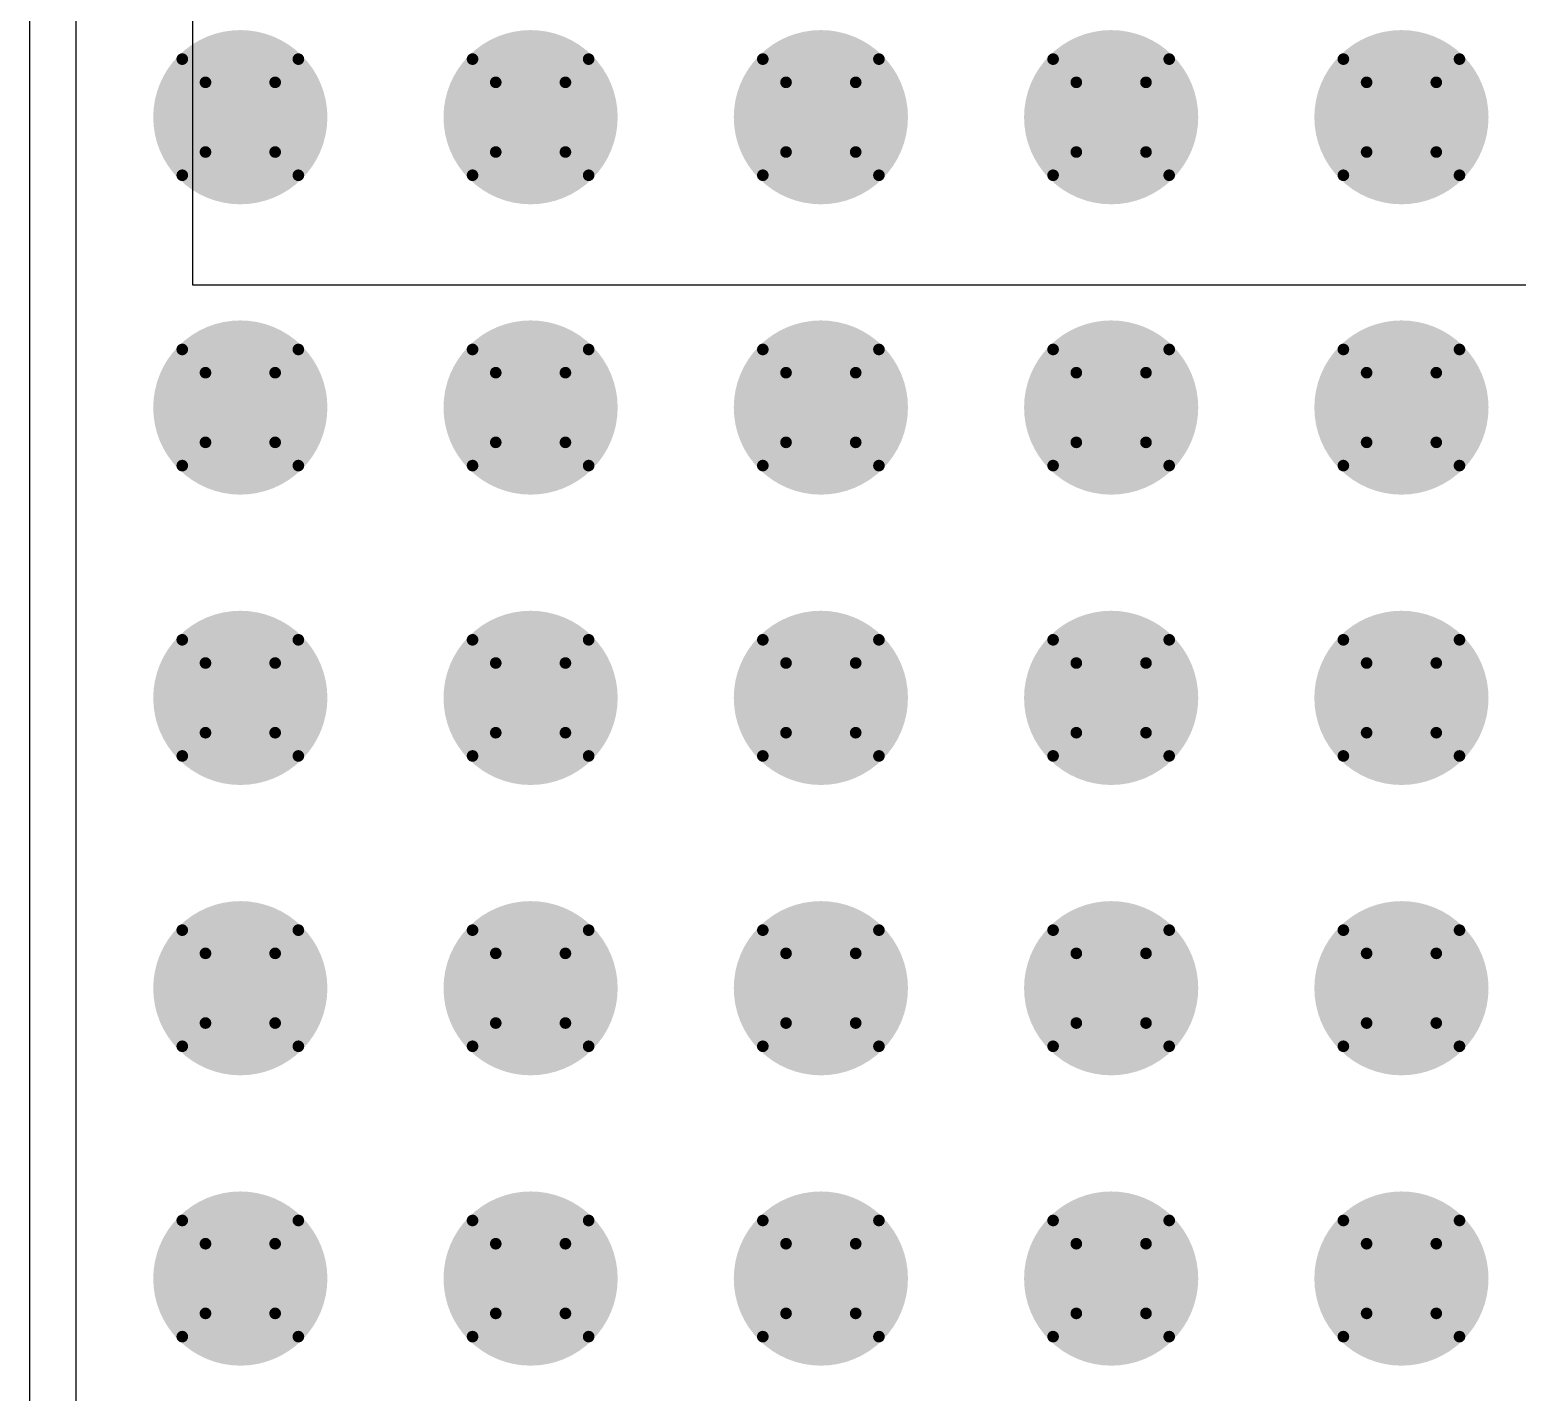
# Model space of a CAD drawing. Header units: millimetres. Extents: x -0.89 to 0.88, y -1.01 to 1.57.
# Drawn here: x -0.88 to -0.6238, y -0.7887 to -0.554 of the extents above; entities that cross this region are included whole.
import ezdxf

# ---------------------------------------------------------------- set-up
doc = ezdxf.new("R2010")
doc.units = ezdxf.units.MM
doc.header["$MEASUREMENT"] = 0
for name, color, linetype in [('BottomLayer', 5, 'Continuous'), ('DrillDrawing', 1, 'Continuous'), ('Mechanical2', 216, 'Continuous'), ('MultiLayer', 9, 'Continuous'), ('TopLayer', 1, 'Continuous'), ('TopSolder', 216, 'Continuous'), ('ViaHoleLayer', 16, 'Continuous')]:
    doc.layers.add(name, color=color, linetype=linetype)

msp = doc.modelspace()

# ---------------------------------------------------------------- linework, layer by layer
at = {"layer": 'BottomLayer'}
msp.add_line((-0.872, -0.997), (-0.872, 0.997), dxfattribs=at)
at = {"layer": 'BottomLayer', "const_width": 0.015}
for points in [[(-0.85123, -0.56909, 1), (-0.83623, -0.56909, 1)], [(-0.80123, -0.56909, 1), (-0.78623, -0.56909, 1)], [(-0.75123, -0.56909, 1), (-0.73623, -0.56909, 1)], [(-0.70123, -0.56909, 1), (-0.68623, -0.56909, 1)], [(-0.65123, -0.56909, 1), (-0.63623, -0.56909, 1)], [(-0.85123, -0.61909, 1), (-0.83623, -0.61909, 1)], [(-0.80123, -0.61909, 1), (-0.78623, -0.61909, 1)], [(-0.75123, -0.61909, 1), (-0.73623, -0.61909, 1)], [(-0.70123, -0.61909, 1), (-0.68623, -0.61909, 1)], [(-0.65123, -0.61909, 1), (-0.63623, -0.61909, 1)], [(-0.85123, -0.66909, 1), (-0.83623, -0.66909, 1)], [(-0.80123, -0.66909, 1), (-0.78623, -0.66909, 1)], [(-0.75123, -0.66909, 1), (-0.73623, -0.66909, 1)], [(-0.70123, -0.66909, 1), (-0.68623, -0.66909, 1)], [(-0.65123, -0.66909, 1), (-0.63623, -0.66909, 1)], [(-0.85123, -0.71909, 1), (-0.83623, -0.71909, 1)], [(-0.80123, -0.71909, 1), (-0.78623, -0.71909, 1)], [(-0.75123, -0.71909, 1), (-0.73623, -0.71909, 1)], [(-0.70123, -0.71909, 1), (-0.68623, -0.71909, 1)], [(-0.65123, -0.71909, 1), (-0.63623, -0.71909, 1)], [(-0.85123, -0.76909, 1), (-0.83623, -0.76909, 1)], [(-0.80123, -0.76909, 1), (-0.78623, -0.76909, 1)], [(-0.75123, -0.76909, 1), (-0.73623, -0.76909, 1)], [(-0.70123, -0.76909, 1), (-0.68623, -0.76909, 1)], [(-0.65123, -0.76909, 1), (-0.63623, -0.76909, 1)]]:
    msp.add_lwpolyline(points, format="xyb", close=True, dxfattribs=at)
at = {"layer": 'DrillDrawing', "const_width": 0.002}
for points in [[(-0.85373, -0.55909), (-0.83373, -0.55909)], [(-0.85373, -0.57909), (-0.85373, -0.55909)], [(-0.83373, -0.57909), (-0.83373, -0.55909)], [(-0.80373, -0.55909), (-0.78373, -0.55909)], [(-0.80373, -0.57909), (-0.80373, -0.55909)], [(-0.78373, -0.57909), (-0.78373, -0.55909)], [(-0.75373, -0.55909), (-0.73373, -0.55909)], [(-0.75373, -0.57909), (-0.75373, -0.55909)], [(-0.73373, -0.57909), (-0.73373, -0.55909)], [(-0.70373, -0.55909), (-0.68373, -0.55909)], [(-0.70373, -0.57909), (-0.70373, -0.55909)], [(-0.68373, -0.57909), (-0.68373, -0.55909)], [(-0.65373, -0.55909), (-0.63373, -0.55909)], [(-0.65373, -0.57909), (-0.65373, -0.55909)], [(-0.63373, -0.57909), (-0.63373, -0.55909)], [(-0.84973, -0.56309), (-0.83773, -0.56309)], [(-0.84973, -0.57509), (-0.84973, -0.56309)], [(-0.83773, -0.57509), (-0.83773, -0.56309)], [(-0.79973, -0.56309), (-0.78773, -0.56309)], [(-0.79973, -0.57509), (-0.79973, -0.56309)], [(-0.78773, -0.57509), (-0.78773, -0.56309)], [(-0.74973, -0.56309), (-0.73773, -0.56309)], [(-0.74973, -0.57509), (-0.74973, -0.56309)], [(-0.73773, -0.57509), (-0.73773, -0.56309)], [(-0.69973, -0.56309), (-0.68773, -0.56309)], [(-0.69973, -0.57509), (-0.69973, -0.56309)], [(-0.68773, -0.57509), (-0.68773, -0.56309)], [(-0.64973, -0.56309), (-0.63773, -0.56309)], [(-0.64973, -0.57509), (-0.64973, -0.56309)], [(-0.63773, -0.57509), (-0.63773, -0.56309)], [(-0.84973, -0.57509), (-0.83773, -0.57509)], [(-0.79973, -0.57509), (-0.78773, -0.57509)], [(-0.74973, -0.57509), (-0.73773, -0.57509)], [(-0.69973, -0.57509), (-0.68773, -0.57509)], [(-0.64973, -0.57509), (-0.63773, -0.57509)], [(-0.85373, -0.57909), (-0.83373, -0.57909)], [(-0.80373, -0.57909), (-0.78373, -0.57909)], [(-0.75373, -0.57909), (-0.73373, -0.57909)], [(-0.70373, -0.57909), (-0.68373, -0.57909)], [(-0.65373, -0.57909), (-0.63373, -0.57909)], [(-0.85373, -0.60909), (-0.83373, -0.60909)], [(-0.85373, -0.62909), (-0.85373, -0.60909)], [(-0.83373, -0.62909), (-0.83373, -0.60909)], [(-0.80373, -0.60909), (-0.78373, -0.60909)], [(-0.80373, -0.62909), (-0.80373, -0.60909)], [(-0.78373, -0.62909), (-0.78373, -0.60909)], [(-0.75373, -0.60909), (-0.73373, -0.60909)], [(-0.75373, -0.62909), (-0.75373, -0.60909)], [(-0.73373, -0.62909), (-0.73373, -0.60909)], [(-0.70373, -0.60909), (-0.68373, -0.60909)], [(-0.70373, -0.62909), (-0.70373, -0.60909)], [(-0.68373, -0.62909), (-0.68373, -0.60909)], [(-0.65373, -0.60909), (-0.63373, -0.60909)], [(-0.65373, -0.62909), (-0.65373, -0.60909)], [(-0.63373, -0.62909), (-0.63373, -0.60909)], [(-0.84973, -0.61309), (-0.83773, -0.61309)], [(-0.84973, -0.62509), (-0.84973, -0.61309)], [(-0.83773, -0.62509), (-0.83773, -0.61309)], [(-0.79973, -0.61309), (-0.78773, -0.61309)], [(-0.79973, -0.62509), (-0.79973, -0.61309)], [(-0.78773, -0.62509), (-0.78773, -0.61309)], [(-0.74973, -0.61309), (-0.73773, -0.61309)], [(-0.74973, -0.62509), (-0.74973, -0.61309)], [(-0.73773, -0.62509), (-0.73773, -0.61309)], [(-0.69973, -0.61309), (-0.68773, -0.61309)], [(-0.69973, -0.62509), (-0.69973, -0.61309)], [(-0.68773, -0.62509), (-0.68773, -0.61309)], [(-0.64973, -0.61309), (-0.63773, -0.61309)], [(-0.64973, -0.62509), (-0.64973, -0.61309)], [(-0.63773, -0.62509), (-0.63773, -0.61309)], [(-0.84973, -0.62509), (-0.83773, -0.62509)], [(-0.79973, -0.62509), (-0.78773, -0.62509)], [(-0.74973, -0.62509), (-0.73773, -0.62509)], [(-0.69973, -0.62509), (-0.68773, -0.62509)], [(-0.64973, -0.62509), (-0.63773, -0.62509)], [(-0.85373, -0.62909), (-0.83373, -0.62909)], [(-0.80373, -0.62909), (-0.78373, -0.62909)], [(-0.75373, -0.62909), (-0.73373, -0.62909)], [(-0.70373, -0.62909), (-0.68373, -0.62909)], [(-0.65373, -0.62909), (-0.63373, -0.62909)], [(-0.85373, -0.65909), (-0.83373, -0.65909)], [(-0.85373, -0.67909), (-0.85373, -0.65909)], [(-0.83373, -0.67909), (-0.83373, -0.65909)], [(-0.80373, -0.65909), (-0.78373, -0.65909)], [(-0.80373, -0.67909), (-0.80373, -0.65909)], [(-0.78373, -0.67909), (-0.78373, -0.65909)], [(-0.75373, -0.65909), (-0.73373, -0.65909)], [(-0.75373, -0.67909), (-0.75373, -0.65909)], [(-0.73373, -0.67909), (-0.73373, -0.65909)], [(-0.70373, -0.65909), (-0.68373, -0.65909)], [(-0.70373, -0.67909), (-0.70373, -0.65909)], [(-0.68373, -0.67909), (-0.68373, -0.65909)], [(-0.65373, -0.65909), (-0.63373, -0.65909)], [(-0.65373, -0.67909), (-0.65373, -0.65909)], [(-0.63373, -0.67909), (-0.63373, -0.65909)], [(-0.84973, -0.66309), (-0.83773, -0.66309)], [(-0.84973, -0.67509), (-0.84973, -0.66309)], [(-0.83773, -0.67509), (-0.83773, -0.66309)], [(-0.79973, -0.66309), (-0.78773, -0.66309)], [(-0.79973, -0.67509), (-0.79973, -0.66309)], [(-0.78773, -0.67509), (-0.78773, -0.66309)], [(-0.74973, -0.66309), (-0.73773, -0.66309)], [(-0.74973, -0.67509), (-0.74973, -0.66309)], [(-0.73773, -0.67509), (-0.73773, -0.66309)], [(-0.69973, -0.66309), (-0.68773, -0.66309)], [(-0.69973, -0.67509), (-0.69973, -0.66309)], [(-0.68773, -0.67509), (-0.68773, -0.66309)], [(-0.64973, -0.66309), (-0.63773, -0.66309)], [(-0.64973, -0.67509), (-0.64973, -0.66309)], [(-0.63773, -0.67509), (-0.63773, -0.66309)], [(-0.84973, -0.67509), (-0.83773, -0.67509)], [(-0.79973, -0.67509), (-0.78773, -0.67509)], [(-0.74973, -0.67509), (-0.73773, -0.67509)], [(-0.69973, -0.67509), (-0.68773, -0.67509)], [(-0.64973, -0.67509), (-0.63773, -0.67509)], [(-0.85373, -0.67909), (-0.83373, -0.67909)], [(-0.80373, -0.67909), (-0.78373, -0.67909)], [(-0.75373, -0.67909), (-0.73373, -0.67909)], [(-0.70373, -0.67909), (-0.68373, -0.67909)], [(-0.65373, -0.67909), (-0.63373, -0.67909)], [(-0.85373, -0.70909), (-0.83373, -0.70909)], [(-0.85373, -0.72909), (-0.85373, -0.70909)], [(-0.83373, -0.72909), (-0.83373, -0.70909)], [(-0.80373, -0.70909), (-0.78373, -0.70909)], [(-0.80373, -0.72909), (-0.80373, -0.70909)], [(-0.78373, -0.72909), (-0.78373, -0.70909)], [(-0.75373, -0.70909), (-0.73373, -0.70909)], [(-0.75373, -0.72909), (-0.75373, -0.70909)], [(-0.73373, -0.72909), (-0.73373, -0.70909)], [(-0.70373, -0.70909), (-0.68373, -0.70909)], [(-0.70373, -0.72909), (-0.70373, -0.70909)], [(-0.68373, -0.72909), (-0.68373, -0.70909)], [(-0.65373, -0.70909), (-0.63373, -0.70909)], [(-0.65373, -0.72909), (-0.65373, -0.70909)], [(-0.63373, -0.72909), (-0.63373, -0.70909)], [(-0.84973, -0.71309), (-0.83773, -0.71309)], [(-0.84973, -0.72509), (-0.84973, -0.71309)], [(-0.83773, -0.72509), (-0.83773, -0.71309)], [(-0.79973, -0.71309), (-0.78773, -0.71309)], [(-0.79973, -0.72509), (-0.79973, -0.71309)], [(-0.78773, -0.72509), (-0.78773, -0.71309)], [(-0.74973, -0.71309), (-0.73773, -0.71309)], [(-0.74973, -0.72509), (-0.74973, -0.71309)], [(-0.73773, -0.72509), (-0.73773, -0.71309)], [(-0.69973, -0.71309), (-0.68773, -0.71309)], [(-0.69973, -0.72509), (-0.69973, -0.71309)], [(-0.68773, -0.72509), (-0.68773, -0.71309)], [(-0.64973, -0.71309), (-0.63773, -0.71309)], [(-0.64973, -0.72509), (-0.64973, -0.71309)], [(-0.63773, -0.72509), (-0.63773, -0.71309)], [(-0.84973, -0.72509), (-0.83773, -0.72509)], [(-0.79973, -0.72509), (-0.78773, -0.72509)], [(-0.74973, -0.72509), (-0.73773, -0.72509)], [(-0.69973, -0.72509), (-0.68773, -0.72509)], [(-0.64973, -0.72509), (-0.63773, -0.72509)], [(-0.85373, -0.72909), (-0.83373, -0.72909)], [(-0.80373, -0.72909), (-0.78373, -0.72909)], [(-0.75373, -0.72909), (-0.73373, -0.72909)], [(-0.70373, -0.72909), (-0.68373, -0.72909)], [(-0.65373, -0.72909), (-0.63373, -0.72909)], [(-0.85373, -0.75909), (-0.83373, -0.75909)], [(-0.85373, -0.77909), (-0.85373, -0.75909)], [(-0.83373, -0.77909), (-0.83373, -0.75909)], [(-0.80373, -0.75909), (-0.78373, -0.75909)], [(-0.80373, -0.77909), (-0.80373, -0.75909)], [(-0.78373, -0.77909), (-0.78373, -0.75909)], [(-0.75373, -0.75909), (-0.73373, -0.75909)], [(-0.75373, -0.77909), (-0.75373, -0.75909)], [(-0.73373, -0.77909), (-0.73373, -0.75909)], [(-0.70373, -0.75909), (-0.68373, -0.75909)], [(-0.70373, -0.77909), (-0.70373, -0.75909)], [(-0.68373, -0.77909), (-0.68373, -0.75909)], [(-0.65373, -0.75909), (-0.63373, -0.75909)], [(-0.65373, -0.77909), (-0.65373, -0.75909)], [(-0.63373, -0.77909), (-0.63373, -0.75909)], [(-0.84973, -0.76309), (-0.83773, -0.76309)], [(-0.84973, -0.77509), (-0.84973, -0.76309)], [(-0.83773, -0.77509), (-0.83773, -0.76309)], [(-0.79973, -0.76309), (-0.78773, -0.76309)], [(-0.79973, -0.77509), (-0.79973, -0.76309)], [(-0.78773, -0.77509), (-0.78773, -0.76309)], [(-0.74973, -0.76309), (-0.73773, -0.76309)], [(-0.74973, -0.77509), (-0.74973, -0.76309)], [(-0.73773, -0.77509), (-0.73773, -0.76309)], [(-0.69973, -0.76309), (-0.68773, -0.76309)], [(-0.69973, -0.77509), (-0.69973, -0.76309)], [(-0.68773, -0.77509), (-0.68773, -0.76309)], [(-0.64973, -0.76309), (-0.63773, -0.76309)], [(-0.64973, -0.77509), (-0.64973, -0.76309)], [(-0.63773, -0.77509), (-0.63773, -0.76309)], [(-0.84973, -0.77509), (-0.83773, -0.77509)], [(-0.79973, -0.77509), (-0.78773, -0.77509)], [(-0.74973, -0.77509), (-0.73773, -0.77509)], [(-0.69973, -0.77509), (-0.68773, -0.77509)], [(-0.64973, -0.77509), (-0.63773, -0.77509)], [(-0.85373, -0.77909), (-0.83373, -0.77909)], [(-0.80373, -0.77909), (-0.78373, -0.77909)], [(-0.75373, -0.77909), (-0.73373, -0.77909)], [(-0.70373, -0.77909), (-0.68373, -0.77909)], [(-0.65373, -0.77909), (-0.63373, -0.77909)]]:
    msp.add_lwpolyline(points, dxfattribs=at)
at = {"layer": 'DrillDrawing', "const_width": 0.001}
for points in [[(-0.85423, -0.55909, 1), (-0.85323, -0.55909, 1)], [(-0.85423, -0.55909, 1), (-0.85323, -0.55909, 1)], [(-0.83423, -0.55909, 1), (-0.83323, -0.55909, 1)], [(-0.83423, -0.55909, 1), (-0.83323, -0.55909, 1)], [(-0.80423, -0.55909, 1), (-0.80323, -0.55909, 1)], [(-0.80423, -0.55909, 1), (-0.80323, -0.55909, 1)], [(-0.78423, -0.55909, 1), (-0.78323, -0.55909, 1)], [(-0.78423, -0.55909, 1), (-0.78323, -0.55909, 1)], [(-0.75423, -0.55909, 1), (-0.75323, -0.55909, 1)], [(-0.75423, -0.55909, 1), (-0.75323, -0.55909, 1)], [(-0.73423, -0.55909, 1), (-0.73323, -0.55909, 1)], [(-0.73423, -0.55909, 1), (-0.73323, -0.55909, 1)], [(-0.70423, -0.55909, 1), (-0.70323, -0.55909, 1)], [(-0.70423, -0.55909, 1), (-0.70323, -0.55909, 1)], [(-0.68423, -0.55909, 1), (-0.68323, -0.55909, 1)], [(-0.68423, -0.55909, 1), (-0.68323, -0.55909, 1)], [(-0.65423, -0.55909, 1), (-0.65323, -0.55909, 1)], [(-0.65423, -0.55909, 1), (-0.65323, -0.55909, 1)], [(-0.63423, -0.55909, 1), (-0.63323, -0.55909, 1)], [(-0.63423, -0.55909, 1), (-0.63323, -0.55909, 1)], [(-0.85023, -0.56309, 1), (-0.84923, -0.56309, 1)], [(-0.85023, -0.56309, 1), (-0.84923, -0.56309, 1)], [(-0.83823, -0.56309, 1), (-0.83723, -0.56309, 1)], [(-0.83823, -0.56309, 1), (-0.83723, -0.56309, 1)], [(-0.80023, -0.56309, 1), (-0.79923, -0.56309, 1)], [(-0.80023, -0.56309, 1), (-0.79923, -0.56309, 1)], [(-0.78823, -0.56309, 1), (-0.78723, -0.56309, 1)], [(-0.78823, -0.56309, 1), (-0.78723, -0.56309, 1)], [(-0.75023, -0.56309, 1), (-0.74923, -0.56309, 1)], [(-0.75023, -0.56309, 1), (-0.74923, -0.56309, 1)], [(-0.73823, -0.56309, 1), (-0.73723, -0.56309, 1)], [(-0.73823, -0.56309, 1), (-0.73723, -0.56309, 1)], [(-0.70023, -0.56309, 1), (-0.69923, -0.56309, 1)], [(-0.70023, -0.56309, 1), (-0.69923, -0.56309, 1)], [(-0.68823, -0.56309, 1), (-0.68723, -0.56309, 1)], [(-0.68823, -0.56309, 1), (-0.68723, -0.56309, 1)], [(-0.65023, -0.56309, 1), (-0.64923, -0.56309, 1)], [(-0.65023, -0.56309, 1), (-0.64923, -0.56309, 1)], [(-0.63823, -0.56309, 1), (-0.63723, -0.56309, 1)], [(-0.63823, -0.56309, 1), (-0.63723, -0.56309, 1)], [(-0.85023, -0.57509, 1), (-0.84923, -0.57509, 1)], [(-0.85023, -0.57509, 1), (-0.84923, -0.57509, 1)], [(-0.83823, -0.57509, 1), (-0.83723, -0.57509, 1)], [(-0.83823, -0.57509, 1), (-0.83723, -0.57509, 1)], [(-0.80023, -0.57509, 1), (-0.79923, -0.57509, 1)], [(-0.80023, -0.57509, 1), (-0.79923, -0.57509, 1)], [(-0.78823, -0.57509, 1), (-0.78723, -0.57509, 1)], [(-0.78823, -0.57509, 1), (-0.78723, -0.57509, 1)], [(-0.75023, -0.57509, 1), (-0.74923, -0.57509, 1)], [(-0.75023, -0.57509, 1), (-0.74923, -0.57509, 1)], [(-0.73823, -0.57509, 1), (-0.73723, -0.57509, 1)], [(-0.73823, -0.57509, 1), (-0.73723, -0.57509, 1)], [(-0.70023, -0.57509, 1), (-0.69923, -0.57509, 1)], [(-0.70023, -0.57509, 1), (-0.69923, -0.57509, 1)], [(-0.68823, -0.57509, 1), (-0.68723, -0.57509, 1)], [(-0.68823, -0.57509, 1), (-0.68723, -0.57509, 1)], [(-0.65023, -0.57509, 1), (-0.64923, -0.57509, 1)], [(-0.65023, -0.57509, 1), (-0.64923, -0.57509, 1)], [(-0.63823, -0.57509, 1), (-0.63723, -0.57509, 1)], [(-0.63823, -0.57509, 1), (-0.63723, -0.57509, 1)], [(-0.85423, -0.57909, 1), (-0.85323, -0.57909, 1)], [(-0.85423, -0.57909, 1), (-0.85323, -0.57909, 1)], [(-0.83423, -0.57909, 1), (-0.83323, -0.57909, 1)], [(-0.83423, -0.57909, 1), (-0.83323, -0.57909, 1)], [(-0.80423, -0.57909, 1), (-0.80323, -0.57909, 1)], [(-0.80423, -0.57909, 1), (-0.80323, -0.57909, 1)], [(-0.78423, -0.57909, 1), (-0.78323, -0.57909, 1)], [(-0.78423, -0.57909, 1), (-0.78323, -0.57909, 1)], [(-0.75423, -0.57909, 1), (-0.75323, -0.57909, 1)], [(-0.75423, -0.57909, 1), (-0.75323, -0.57909, 1)], [(-0.73423, -0.57909, 1), (-0.73323, -0.57909, 1)], [(-0.73423, -0.57909, 1), (-0.73323, -0.57909, 1)], [(-0.70423, -0.57909, 1), (-0.70323, -0.57909, 1)], [(-0.70423, -0.57909, 1), (-0.70323, -0.57909, 1)], [(-0.68423, -0.57909, 1), (-0.68323, -0.57909, 1)], [(-0.68423, -0.57909, 1), (-0.68323, -0.57909, 1)], [(-0.65423, -0.57909, 1), (-0.65323, -0.57909, 1)], [(-0.65423, -0.57909, 1), (-0.65323, -0.57909, 1)], [(-0.63423, -0.57909, 1), (-0.63323, -0.57909, 1)], [(-0.63423, -0.57909, 1), (-0.63323, -0.57909, 1)], [(-0.85423, -0.60909, 1), (-0.85323, -0.60909, 1)], [(-0.85423, -0.60909, 1), (-0.85323, -0.60909, 1)], [(-0.83423, -0.60909, 1), (-0.83323, -0.60909, 1)], [(-0.83423, -0.60909, 1), (-0.83323, -0.60909, 1)], [(-0.80423, -0.60909, 1), (-0.80323, -0.60909, 1)], [(-0.80423, -0.60909, 1), (-0.80323, -0.60909, 1)], [(-0.78423, -0.60909, 1), (-0.78323, -0.60909, 1)], [(-0.78423, -0.60909, 1), (-0.78323, -0.60909, 1)], [(-0.75423, -0.60909, 1), (-0.75323, -0.60909, 1)], [(-0.75423, -0.60909, 1), (-0.75323, -0.60909, 1)], [(-0.73423, -0.60909, 1), (-0.73323, -0.60909, 1)], [(-0.73423, -0.60909, 1), (-0.73323, -0.60909, 1)], [(-0.70423, -0.60909, 1), (-0.70323, -0.60909, 1)], [(-0.70423, -0.60909, 1), (-0.70323, -0.60909, 1)], [(-0.68423, -0.60909, 1), (-0.68323, -0.60909, 1)], [(-0.68423, -0.60909, 1), (-0.68323, -0.60909, 1)], [(-0.65423, -0.60909, 1), (-0.65323, -0.60909, 1)], [(-0.65423, -0.60909, 1), (-0.65323, -0.60909, 1)], [(-0.63423, -0.60909, 1), (-0.63323, -0.60909, 1)], [(-0.63423, -0.60909, 1), (-0.63323, -0.60909, 1)], [(-0.85023, -0.61309, 1), (-0.84923, -0.61309, 1)], [(-0.85023, -0.61309, 1), (-0.84923, -0.61309, 1)], [(-0.83823, -0.61309, 1), (-0.83723, -0.61309, 1)], [(-0.83823, -0.61309, 1), (-0.83723, -0.61309, 1)], [(-0.80023, -0.61309, 1), (-0.79923, -0.61309, 1)], [(-0.80023, -0.61309, 1), (-0.79923, -0.61309, 1)], [(-0.78823, -0.61309, 1), (-0.78723, -0.61309, 1)], [(-0.78823, -0.61309, 1), (-0.78723, -0.61309, 1)], [(-0.75023, -0.61309, 1), (-0.74923, -0.61309, 1)], [(-0.75023, -0.61309, 1), (-0.74923, -0.61309, 1)], [(-0.73823, -0.61309, 1), (-0.73723, -0.61309, 1)], [(-0.73823, -0.61309, 1), (-0.73723, -0.61309, 1)], [(-0.70023, -0.61309, 1), (-0.69923, -0.61309, 1)], [(-0.70023, -0.61309, 1), (-0.69923, -0.61309, 1)], [(-0.68823, -0.61309, 1), (-0.68723, -0.61309, 1)], [(-0.68823, -0.61309, 1), (-0.68723, -0.61309, 1)], [(-0.65023, -0.61309, 1), (-0.64923, -0.61309, 1)], [(-0.65023, -0.61309, 1), (-0.64923, -0.61309, 1)], [(-0.63823, -0.61309, 1), (-0.63723, -0.61309, 1)], [(-0.63823, -0.61309, 1), (-0.63723, -0.61309, 1)], [(-0.85023, -0.62509, 1), (-0.84923, -0.62509, 1)], [(-0.85023, -0.62509, 1), (-0.84923, -0.62509, 1)], [(-0.83823, -0.62509, 1), (-0.83723, -0.62509, 1)], [(-0.83823, -0.62509, 1), (-0.83723, -0.62509, 1)], [(-0.80023, -0.62509, 1), (-0.79923, -0.62509, 1)], [(-0.80023, -0.62509, 1), (-0.79923, -0.62509, 1)], [(-0.78823, -0.62509, 1), (-0.78723, -0.62509, 1)], [(-0.78823, -0.62509, 1), (-0.78723, -0.62509, 1)], [(-0.75023, -0.62509, 1), (-0.74923, -0.62509, 1)], [(-0.75023, -0.62509, 1), (-0.74923, -0.62509, 1)], [(-0.73823, -0.62509, 1), (-0.73723, -0.62509, 1)], [(-0.73823, -0.62509, 1), (-0.73723, -0.62509, 1)], [(-0.70023, -0.62509, 1), (-0.69923, -0.62509, 1)], [(-0.70023, -0.62509, 1), (-0.69923, -0.62509, 1)], [(-0.68823, -0.62509, 1), (-0.68723, -0.62509, 1)], [(-0.68823, -0.62509, 1), (-0.68723, -0.62509, 1)], [(-0.65023, -0.62509, 1), (-0.64923, -0.62509, 1)], [(-0.65023, -0.62509, 1), (-0.64923, -0.62509, 1)], [(-0.63823, -0.62509, 1), (-0.63723, -0.62509, 1)], [(-0.63823, -0.62509, 1), (-0.63723, -0.62509, 1)], [(-0.85423, -0.62909, 1), (-0.85323, -0.62909, 1)], [(-0.85423, -0.62909, 1), (-0.85323, -0.62909, 1)], [(-0.83423, -0.62909, 1), (-0.83323, -0.62909, 1)], [(-0.83423, -0.62909, 1), (-0.83323, -0.62909, 1)], [(-0.80423, -0.62909, 1), (-0.80323, -0.62909, 1)], [(-0.80423, -0.62909, 1), (-0.80323, -0.62909, 1)], [(-0.78423, -0.62909, 1), (-0.78323, -0.62909, 1)], [(-0.78423, -0.62909, 1), (-0.78323, -0.62909, 1)], [(-0.75423, -0.62909, 1), (-0.75323, -0.62909, 1)], [(-0.75423, -0.62909, 1), (-0.75323, -0.62909, 1)], [(-0.73423, -0.62909, 1), (-0.73323, -0.62909, 1)], [(-0.73423, -0.62909, 1), (-0.73323, -0.62909, 1)], [(-0.70423, -0.62909, 1), (-0.70323, -0.62909, 1)], [(-0.70423, -0.62909, 1), (-0.70323, -0.62909, 1)], [(-0.68423, -0.62909, 1), (-0.68323, -0.62909, 1)], [(-0.68423, -0.62909, 1), (-0.68323, -0.62909, 1)], [(-0.65423, -0.62909, 1), (-0.65323, -0.62909, 1)], [(-0.65423, -0.62909, 1), (-0.65323, -0.62909, 1)], [(-0.63423, -0.62909, 1), (-0.63323, -0.62909, 1)], [(-0.63423, -0.62909, 1), (-0.63323, -0.62909, 1)], [(-0.85423, -0.65909, 1), (-0.85323, -0.65909, 1)], [(-0.85423, -0.65909, 1), (-0.85323, -0.65909, 1)], [(-0.83423, -0.65909, 1), (-0.83323, -0.65909, 1)], [(-0.83423, -0.65909, 1), (-0.83323, -0.65909, 1)], [(-0.80423, -0.65909, 1), (-0.80323, -0.65909, 1)], [(-0.80423, -0.65909, 1), (-0.80323, -0.65909, 1)], [(-0.78423, -0.65909, 1), (-0.78323, -0.65909, 1)], [(-0.78423, -0.65909, 1), (-0.78323, -0.65909, 1)], [(-0.75423, -0.65909, 1), (-0.75323, -0.65909, 1)], [(-0.75423, -0.65909, 1), (-0.75323, -0.65909, 1)], [(-0.73423, -0.65909, 1), (-0.73323, -0.65909, 1)], [(-0.73423, -0.65909, 1), (-0.73323, -0.65909, 1)], [(-0.70423, -0.65909, 1), (-0.70323, -0.65909, 1)], [(-0.70423, -0.65909, 1), (-0.70323, -0.65909, 1)], [(-0.68423, -0.65909, 1), (-0.68323, -0.65909, 1)], [(-0.68423, -0.65909, 1), (-0.68323, -0.65909, 1)], [(-0.65423, -0.65909, 1), (-0.65323, -0.65909, 1)], [(-0.65423, -0.65909, 1), (-0.65323, -0.65909, 1)], [(-0.63423, -0.65909, 1), (-0.63323, -0.65909, 1)], [(-0.63423, -0.65909, 1), (-0.63323, -0.65909, 1)], [(-0.85023, -0.66309, 1), (-0.84923, -0.66309, 1)], [(-0.85023, -0.66309, 1), (-0.84923, -0.66309, 1)], [(-0.83823, -0.66309, 1), (-0.83723, -0.66309, 1)], [(-0.83823, -0.66309, 1), (-0.83723, -0.66309, 1)], [(-0.80023, -0.66309, 1), (-0.79923, -0.66309, 1)], [(-0.80023, -0.66309, 1), (-0.79923, -0.66309, 1)], [(-0.78823, -0.66309, 1), (-0.78723, -0.66309, 1)], [(-0.78823, -0.66309, 1), (-0.78723, -0.66309, 1)], [(-0.75023, -0.66309, 1), (-0.74923, -0.66309, 1)], [(-0.75023, -0.66309, 1), (-0.74923, -0.66309, 1)], [(-0.73823, -0.66309, 1), (-0.73723, -0.66309, 1)], [(-0.73823, -0.66309, 1), (-0.73723, -0.66309, 1)], [(-0.70023, -0.66309, 1), (-0.69923, -0.66309, 1)], [(-0.70023, -0.66309, 1), (-0.69923, -0.66309, 1)], [(-0.68823, -0.66309, 1), (-0.68723, -0.66309, 1)], [(-0.68823, -0.66309, 1), (-0.68723, -0.66309, 1)], [(-0.65023, -0.66309, 1), (-0.64923, -0.66309, 1)], [(-0.65023, -0.66309, 1), (-0.64923, -0.66309, 1)], [(-0.63823, -0.66309, 1), (-0.63723, -0.66309, 1)], [(-0.63823, -0.66309, 1), (-0.63723, -0.66309, 1)], [(-0.85023, -0.67509, 1), (-0.84923, -0.67509, 1)], [(-0.85023, -0.67509, 1), (-0.84923, -0.67509, 1)], [(-0.83823, -0.67509, 1), (-0.83723, -0.67509, 1)], [(-0.83823, -0.67509, 1), (-0.83723, -0.67509, 1)], [(-0.80023, -0.67509, 1), (-0.79923, -0.67509, 1)], [(-0.80023, -0.67509, 1), (-0.79923, -0.67509, 1)], [(-0.78823, -0.67509, 1), (-0.78723, -0.67509, 1)], [(-0.78823, -0.67509, 1), (-0.78723, -0.67509, 1)], [(-0.75023, -0.67509, 1), (-0.74923, -0.67509, 1)], [(-0.75023, -0.67509, 1), (-0.74923, -0.67509, 1)], [(-0.73823, -0.67509, 1), (-0.73723, -0.67509, 1)], [(-0.73823, -0.67509, 1), (-0.73723, -0.67509, 1)], [(-0.70023, -0.67509, 1), (-0.69923, -0.67509, 1)], [(-0.70023, -0.67509, 1), (-0.69923, -0.67509, 1)], [(-0.68823, -0.67509, 1), (-0.68723, -0.67509, 1)], [(-0.68823, -0.67509, 1), (-0.68723, -0.67509, 1)], [(-0.65023, -0.67509, 1), (-0.64923, -0.67509, 1)], [(-0.65023, -0.67509, 1), (-0.64923, -0.67509, 1)], [(-0.63823, -0.67509, 1), (-0.63723, -0.67509, 1)], [(-0.63823, -0.67509, 1), (-0.63723, -0.67509, 1)], [(-0.85423, -0.67909, 1), (-0.85323, -0.67909, 1)], [(-0.85423, -0.67909, 1), (-0.85323, -0.67909, 1)], [(-0.83423, -0.67909, 1), (-0.83323, -0.67909, 1)], [(-0.83423, -0.67909, 1), (-0.83323, -0.67909, 1)], [(-0.80423, -0.67909, 1), (-0.80323, -0.67909, 1)], [(-0.80423, -0.67909, 1), (-0.80323, -0.67909, 1)], [(-0.78423, -0.67909, 1), (-0.78323, -0.67909, 1)], [(-0.78423, -0.67909, 1), (-0.78323, -0.67909, 1)], [(-0.75423, -0.67909, 1), (-0.75323, -0.67909, 1)], [(-0.75423, -0.67909, 1), (-0.75323, -0.67909, 1)], [(-0.73423, -0.67909, 1), (-0.73323, -0.67909, 1)], [(-0.73423, -0.67909, 1), (-0.73323, -0.67909, 1)], [(-0.70423, -0.67909, 1), (-0.70323, -0.67909, 1)], [(-0.70423, -0.67909, 1), (-0.70323, -0.67909, 1)], [(-0.68423, -0.67909, 1), (-0.68323, -0.67909, 1)], [(-0.68423, -0.67909, 1), (-0.68323, -0.67909, 1)], [(-0.65423, -0.67909, 1), (-0.65323, -0.67909, 1)], [(-0.65423, -0.67909, 1), (-0.65323, -0.67909, 1)], [(-0.63423, -0.67909, 1), (-0.63323, -0.67909, 1)], [(-0.63423, -0.67909, 1), (-0.63323, -0.67909, 1)], [(-0.85423, -0.70909, 1), (-0.85323, -0.70909, 1)], [(-0.85423, -0.70909, 1), (-0.85323, -0.70909, 1)], [(-0.83423, -0.70909, 1), (-0.83323, -0.70909, 1)], [(-0.83423, -0.70909, 1), (-0.83323, -0.70909, 1)], [(-0.80423, -0.70909, 1), (-0.80323, -0.70909, 1)], [(-0.80423, -0.70909, 1), (-0.80323, -0.70909, 1)], [(-0.78423, -0.70909, 1), (-0.78323, -0.70909, 1)], [(-0.78423, -0.70909, 1), (-0.78323, -0.70909, 1)], [(-0.75423, -0.70909, 1), (-0.75323, -0.70909, 1)], [(-0.75423, -0.70909, 1), (-0.75323, -0.70909, 1)], [(-0.73423, -0.70909, 1), (-0.73323, -0.70909, 1)], [(-0.73423, -0.70909, 1), (-0.73323, -0.70909, 1)], [(-0.70423, -0.70909, 1), (-0.70323, -0.70909, 1)], [(-0.70423, -0.70909, 1), (-0.70323, -0.70909, 1)], [(-0.68423, -0.70909, 1), (-0.68323, -0.70909, 1)], [(-0.68423, -0.70909, 1), (-0.68323, -0.70909, 1)], [(-0.65423, -0.70909, 1), (-0.65323, -0.70909, 1)], [(-0.65423, -0.70909, 1), (-0.65323, -0.70909, 1)], [(-0.63423, -0.70909, 1), (-0.63323, -0.70909, 1)], [(-0.63423, -0.70909, 1), (-0.63323, -0.70909, 1)], [(-0.85023, -0.71309, 1), (-0.84923, -0.71309, 1)], [(-0.85023, -0.71309, 1), (-0.84923, -0.71309, 1)], [(-0.83823, -0.71309, 1), (-0.83723, -0.71309, 1)], [(-0.83823, -0.71309, 1), (-0.83723, -0.71309, 1)], [(-0.80023, -0.71309, 1), (-0.79923, -0.71309, 1)], [(-0.80023, -0.71309, 1), (-0.79923, -0.71309, 1)], [(-0.78823, -0.71309, 1), (-0.78723, -0.71309, 1)], [(-0.78823, -0.71309, 1), (-0.78723, -0.71309, 1)], [(-0.75023, -0.71309, 1), (-0.74923, -0.71309, 1)], [(-0.75023, -0.71309, 1), (-0.74923, -0.71309, 1)], [(-0.73823, -0.71309, 1), (-0.73723, -0.71309, 1)], [(-0.73823, -0.71309, 1), (-0.73723, -0.71309, 1)], [(-0.70023, -0.71309, 1), (-0.69923, -0.71309, 1)], [(-0.70023, -0.71309, 1), (-0.69923, -0.71309, 1)], [(-0.68823, -0.71309, 1), (-0.68723, -0.71309, 1)], [(-0.68823, -0.71309, 1), (-0.68723, -0.71309, 1)], [(-0.65023, -0.71309, 1), (-0.64923, -0.71309, 1)], [(-0.65023, -0.71309, 1), (-0.64923, -0.71309, 1)], [(-0.63823, -0.71309, 1), (-0.63723, -0.71309, 1)], [(-0.63823, -0.71309, 1), (-0.63723, -0.71309, 1)], [(-0.85023, -0.72509, 1), (-0.84923, -0.72509, 1)], [(-0.85023, -0.72509, 1), (-0.84923, -0.72509, 1)], [(-0.83823, -0.72509, 1), (-0.83723, -0.72509, 1)], [(-0.83823, -0.72509, 1), (-0.83723, -0.72509, 1)], [(-0.80023, -0.72509, 1), (-0.79923, -0.72509, 1)], [(-0.80023, -0.72509, 1), (-0.79923, -0.72509, 1)], [(-0.78823, -0.72509, 1), (-0.78723, -0.72509, 1)], [(-0.78823, -0.72509, 1), (-0.78723, -0.72509, 1)], [(-0.75023, -0.72509, 1), (-0.74923, -0.72509, 1)], [(-0.75023, -0.72509, 1), (-0.74923, -0.72509, 1)], [(-0.73823, -0.72509, 1), (-0.73723, -0.72509, 1)], [(-0.73823, -0.72509, 1), (-0.73723, -0.72509, 1)], [(-0.70023, -0.72509, 1), (-0.69923, -0.72509, 1)], [(-0.70023, -0.72509, 1), (-0.69923, -0.72509, 1)], [(-0.68823, -0.72509, 1), (-0.68723, -0.72509, 1)], [(-0.68823, -0.72509, 1), (-0.68723, -0.72509, 1)], [(-0.65023, -0.72509, 1), (-0.64923, -0.72509, 1)], [(-0.65023, -0.72509, 1), (-0.64923, -0.72509, 1)], [(-0.63823, -0.72509, 1), (-0.63723, -0.72509, 1)], [(-0.63823, -0.72509, 1), (-0.63723, -0.72509, 1)], [(-0.85423, -0.72909, 1), (-0.85323, -0.72909, 1)], [(-0.85423, -0.72909, 1), (-0.85323, -0.72909, 1)], [(-0.83423, -0.72909, 1), (-0.83323, -0.72909, 1)], [(-0.83423, -0.72909, 1), (-0.83323, -0.72909, 1)], [(-0.80423, -0.72909, 1), (-0.80323, -0.72909, 1)], [(-0.80423, -0.72909, 1), (-0.80323, -0.72909, 1)], [(-0.78423, -0.72909, 1), (-0.78323, -0.72909, 1)], [(-0.78423, -0.72909, 1), (-0.78323, -0.72909, 1)], [(-0.75423, -0.72909, 1), (-0.75323, -0.72909, 1)], [(-0.75423, -0.72909, 1), (-0.75323, -0.72909, 1)], [(-0.73423, -0.72909, 1), (-0.73323, -0.72909, 1)], [(-0.73423, -0.72909, 1), (-0.73323, -0.72909, 1)], [(-0.70423, -0.72909, 1), (-0.70323, -0.72909, 1)], [(-0.70423, -0.72909, 1), (-0.70323, -0.72909, 1)], [(-0.68423, -0.72909, 1), (-0.68323, -0.72909, 1)], [(-0.68423, -0.72909, 1), (-0.68323, -0.72909, 1)], [(-0.65423, -0.72909, 1), (-0.65323, -0.72909, 1)], [(-0.65423, -0.72909, 1), (-0.65323, -0.72909, 1)], [(-0.63423, -0.72909, 1), (-0.63323, -0.72909, 1)], [(-0.63423, -0.72909, 1), (-0.63323, -0.72909, 1)], [(-0.85423, -0.75909, 1), (-0.85323, -0.75909, 1)], [(-0.85423, -0.75909, 1), (-0.85323, -0.75909, 1)], [(-0.83423, -0.75909, 1), (-0.83323, -0.75909, 1)], [(-0.83423, -0.75909, 1), (-0.83323, -0.75909, 1)], [(-0.80423, -0.75909, 1), (-0.80323, -0.75909, 1)], [(-0.80423, -0.75909, 1), (-0.80323, -0.75909, 1)], [(-0.78423, -0.75909, 1), (-0.78323, -0.75909, 1)], [(-0.78423, -0.75909, 1), (-0.78323, -0.75909, 1)], [(-0.75423, -0.75909, 1), (-0.75323, -0.75909, 1)], [(-0.75423, -0.75909, 1), (-0.75323, -0.75909, 1)], [(-0.73423, -0.75909, 1), (-0.73323, -0.75909, 1)], [(-0.73423, -0.75909, 1), (-0.73323, -0.75909, 1)], [(-0.70423, -0.75909, 1), (-0.70323, -0.75909, 1)], [(-0.70423, -0.75909, 1), (-0.70323, -0.75909, 1)], [(-0.68423, -0.75909, 1), (-0.68323, -0.75909, 1)], [(-0.68423, -0.75909, 1), (-0.68323, -0.75909, 1)], [(-0.65423, -0.75909, 1), (-0.65323, -0.75909, 1)], [(-0.65423, -0.75909, 1), (-0.65323, -0.75909, 1)], [(-0.63423, -0.75909, 1), (-0.63323, -0.75909, 1)], [(-0.63423, -0.75909, 1), (-0.63323, -0.75909, 1)], [(-0.85023, -0.76309, 1), (-0.84923, -0.76309, 1)], [(-0.85023, -0.76309, 1), (-0.84923, -0.76309, 1)], [(-0.83823, -0.76309, 1), (-0.83723, -0.76309, 1)], [(-0.83823, -0.76309, 1), (-0.83723, -0.76309, 1)], [(-0.80023, -0.76309, 1), (-0.79923, -0.76309, 1)], [(-0.80023, -0.76309, 1), (-0.79923, -0.76309, 1)], [(-0.78823, -0.76309, 1), (-0.78723, -0.76309, 1)], [(-0.78823, -0.76309, 1), (-0.78723, -0.76309, 1)], [(-0.75023, -0.76309, 1), (-0.74923, -0.76309, 1)], [(-0.75023, -0.76309, 1), (-0.74923, -0.76309, 1)], [(-0.73823, -0.76309, 1), (-0.73723, -0.76309, 1)], [(-0.73823, -0.76309, 1), (-0.73723, -0.76309, 1)], [(-0.70023, -0.76309, 1), (-0.69923, -0.76309, 1)], [(-0.70023, -0.76309, 1), (-0.69923, -0.76309, 1)], [(-0.68823, -0.76309, 1), (-0.68723, -0.76309, 1)], [(-0.68823, -0.76309, 1), (-0.68723, -0.76309, 1)], [(-0.65023, -0.76309, 1), (-0.64923, -0.76309, 1)], [(-0.65023, -0.76309, 1), (-0.64923, -0.76309, 1)], [(-0.63823, -0.76309, 1), (-0.63723, -0.76309, 1)], [(-0.63823, -0.76309, 1), (-0.63723, -0.76309, 1)], [(-0.85023, -0.77509, 1), (-0.84923, -0.77509, 1)], [(-0.85023, -0.77509, 1), (-0.84923, -0.77509, 1)], [(-0.83823, -0.77509, 1), (-0.83723, -0.77509, 1)], [(-0.83823, -0.77509, 1), (-0.83723, -0.77509, 1)], [(-0.80023, -0.77509, 1), (-0.79923, -0.77509, 1)], [(-0.80023, -0.77509, 1), (-0.79923, -0.77509, 1)], [(-0.78823, -0.77509, 1), (-0.78723, -0.77509, 1)], [(-0.78823, -0.77509, 1), (-0.78723, -0.77509, 1)], [(-0.75023, -0.77509, 1), (-0.74923, -0.77509, 1)], [(-0.75023, -0.77509, 1), (-0.74923, -0.77509, 1)], [(-0.73823, -0.77509, 1), (-0.73723, -0.77509, 1)], [(-0.73823, -0.77509, 1), (-0.73723, -0.77509, 1)], [(-0.70023, -0.77509, 1), (-0.69923, -0.77509, 1)], [(-0.70023, -0.77509, 1), (-0.69923, -0.77509, 1)], [(-0.68823, -0.77509, 1), (-0.68723, -0.77509, 1)], [(-0.68823, -0.77509, 1), (-0.68723, -0.77509, 1)], [(-0.65023, -0.77509, 1), (-0.64923, -0.77509, 1)], [(-0.65023, -0.77509, 1), (-0.64923, -0.77509, 1)], [(-0.63823, -0.77509, 1), (-0.63723, -0.77509, 1)], [(-0.63823, -0.77509, 1), (-0.63723, -0.77509, 1)], [(-0.85423, -0.77909, 1), (-0.85323, -0.77909, 1)], [(-0.85423, -0.77909, 1), (-0.85323, -0.77909, 1)], [(-0.83423, -0.77909, 1), (-0.83323, -0.77909, 1)], [(-0.83423, -0.77909, 1), (-0.83323, -0.77909, 1)], [(-0.80423, -0.77909, 1), (-0.80323, -0.77909, 1)], [(-0.80423, -0.77909, 1), (-0.80323, -0.77909, 1)], [(-0.78423, -0.77909, 1), (-0.78323, -0.77909, 1)], [(-0.78423, -0.77909, 1), (-0.78323, -0.77909, 1)], [(-0.75423, -0.77909, 1), (-0.75323, -0.77909, 1)], [(-0.75423, -0.77909, 1), (-0.75323, -0.77909, 1)], [(-0.73423, -0.77909, 1), (-0.73323, -0.77909, 1)], [(-0.73423, -0.77909, 1), (-0.73323, -0.77909, 1)], [(-0.70423, -0.77909, 1), (-0.70323, -0.77909, 1)], [(-0.70423, -0.77909, 1), (-0.70323, -0.77909, 1)], [(-0.68423, -0.77909, 1), (-0.68323, -0.77909, 1)], [(-0.68423, -0.77909, 1), (-0.68323, -0.77909, 1)], [(-0.65423, -0.77909, 1), (-0.65323, -0.77909, 1)], [(-0.65423, -0.77909, 1), (-0.65323, -0.77909, 1)], [(-0.63423, -0.77909, 1), (-0.63323, -0.77909, 1)], [(-0.63423, -0.77909, 1), (-0.63323, -0.77909, 1)]]:
    msp.add_lwpolyline(points, format="xyb", close=True, dxfattribs=at)
at = {"layer": 'Mechanical2', "const_width": 0.0000001}
msp.add_lwpolyline([(-0.875, -1), (-0.875, 1)], dxfattribs=at)
at = {"layer": 'MultiLayer', "const_width": 0.015}
for points in [[(-0.85123, -0.56909, 1), (-0.83623, -0.56909, 1)], [(-0.80123, -0.56909, 1), (-0.78623, -0.56909, 1)], [(-0.75123, -0.56909, 1), (-0.73623, -0.56909, 1)], [(-0.70123, -0.56909, 1), (-0.68623, -0.56909, 1)], [(-0.65123, -0.56909, 1), (-0.63623, -0.56909, 1)], [(-0.85123, -0.61909, 1), (-0.83623, -0.61909, 1)], [(-0.80123, -0.61909, 1), (-0.78623, -0.61909, 1)], [(-0.75123, -0.61909, 1), (-0.73623, -0.61909, 1)], [(-0.70123, -0.61909, 1), (-0.68623, -0.61909, 1)], [(-0.65123, -0.61909, 1), (-0.63623, -0.61909, 1)], [(-0.85123, -0.66909, 1), (-0.83623, -0.66909, 1)], [(-0.80123, -0.66909, 1), (-0.78623, -0.66909, 1)], [(-0.75123, -0.66909, 1), (-0.73623, -0.66909, 1)], [(-0.70123, -0.66909, 1), (-0.68623, -0.66909, 1)], [(-0.65123, -0.66909, 1), (-0.63623, -0.66909, 1)], [(-0.85123, -0.71909, 1), (-0.83623, -0.71909, 1)], [(-0.80123, -0.71909, 1), (-0.78623, -0.71909, 1)], [(-0.75123, -0.71909, 1), (-0.73623, -0.71909, 1)], [(-0.70123, -0.71909, 1), (-0.68623, -0.71909, 1)], [(-0.65123, -0.71909, 1), (-0.63623, -0.71909, 1)], [(-0.85123, -0.76909, 1), (-0.83623, -0.76909, 1)], [(-0.80123, -0.76909, 1), (-0.78623, -0.76909, 1)], [(-0.75123, -0.76909, 1), (-0.73623, -0.76909, 1)], [(-0.70123, -0.76909, 1), (-0.68623, -0.76909, 1)], [(-0.65123, -0.76909, 1), (-0.63623, -0.76909, 1)]]:
    msp.add_lwpolyline(points, format="xyb", close=True, dxfattribs=at)
at = {"layer": 'TopLayer'}
msp.add_line((-0.872, -0.997), (-0.872, -0.34772), dxfattribs=at)
at = {"layer": 'TopLayer', "const_width": 0.015}
for points in [[(-0.85123, -0.56909, 1), (-0.83623, -0.56909, 1)], [(-0.80123, -0.56909, 1), (-0.78623, -0.56909, 1)], [(-0.75123, -0.56909, 1), (-0.73623, -0.56909, 1)], [(-0.70123, -0.56909, 1), (-0.68623, -0.56909, 1)], [(-0.65123, -0.56909, 1), (-0.63623, -0.56909, 1)], [(-0.85123, -0.61909, 1), (-0.83623, -0.61909, 1)], [(-0.80123, -0.61909, 1), (-0.78623, -0.61909, 1)], [(-0.75123, -0.61909, 1), (-0.73623, -0.61909, 1)], [(-0.70123, -0.61909, 1), (-0.68623, -0.61909, 1)], [(-0.65123, -0.61909, 1), (-0.63623, -0.61909, 1)], [(-0.85123, -0.66909, 1), (-0.83623, -0.66909, 1)], [(-0.80123, -0.66909, 1), (-0.78623, -0.66909, 1)], [(-0.75123, -0.66909, 1), (-0.73623, -0.66909, 1)], [(-0.70123, -0.66909, 1), (-0.68623, -0.66909, 1)], [(-0.65123, -0.66909, 1), (-0.63623, -0.66909, 1)], [(-0.85123, -0.71909, 1), (-0.83623, -0.71909, 1)], [(-0.80123, -0.71909, 1), (-0.78623, -0.71909, 1)], [(-0.75123, -0.71909, 1), (-0.73623, -0.71909, 1)], [(-0.70123, -0.71909, 1), (-0.68623, -0.71909, 1)], [(-0.65123, -0.71909, 1), (-0.63623, -0.71909, 1)], [(-0.85123, -0.76909, 1), (-0.83623, -0.76909, 1)], [(-0.80123, -0.76909, 1), (-0.78623, -0.76909, 1)], [(-0.75123, -0.76909, 1), (-0.73623, -0.76909, 1)], [(-0.70123, -0.76909, 1), (-0.68623, -0.76909, 1)], [(-0.65123, -0.76909, 1), (-0.63623, -0.76909, 1)]]:
    msp.add_lwpolyline(points, format="xyb", close=True, dxfattribs=at)
at = {"layer": 'TopSolder'}
for p, q in [((-0.88, -1.005), (-0.88, 1.005)), ((-0.85194, -0.39186), (-0.85194, -0.59797)), ((-0.85194, -0.59797), (-0.4352, -0.59797))]:
    msp.add_line(p, q, dxfattribs=at)
at = {"layer": 'ViaHoleLayer', "const_width": 0.01}
for points in [[(-0.84873, -0.56909, 1), (-0.83873, -0.56909, 1)], [(-0.79873, -0.56909, 1), (-0.78873, -0.56909, 1)], [(-0.74873, -0.56909, 1), (-0.73873, -0.56909, 1)], [(-0.69873, -0.56909, 1), (-0.68873, -0.56909, 1)], [(-0.64873, -0.56909, 1), (-0.63873, -0.56909, 1)], [(-0.84873, -0.61909, 1), (-0.83873, -0.61909, 1)], [(-0.79873, -0.61909, 1), (-0.78873, -0.61909, 1)], [(-0.74873, -0.61909, 1), (-0.73873, -0.61909, 1)], [(-0.69873, -0.61909, 1), (-0.68873, -0.61909, 1)], [(-0.64873, -0.61909, 1), (-0.63873, -0.61909, 1)], [(-0.84873, -0.66909, 1), (-0.83873, -0.66909, 1)], [(-0.79873, -0.66909, 1), (-0.78873, -0.66909, 1)], [(-0.74873, -0.66909, 1), (-0.73873, -0.66909, 1)], [(-0.69873, -0.66909, 1), (-0.68873, -0.66909, 1)], [(-0.64873, -0.66909, 1), (-0.63873, -0.66909, 1)], [(-0.84873, -0.71909, 1), (-0.83873, -0.71909, 1)], [(-0.79873, -0.71909, 1), (-0.78873, -0.71909, 1)], [(-0.74873, -0.71909, 1), (-0.73873, -0.71909, 1)], [(-0.69873, -0.71909, 1), (-0.68873, -0.71909, 1)], [(-0.64873, -0.71909, 1), (-0.63873, -0.71909, 1)], [(-0.84873, -0.76909, 1), (-0.83873, -0.76909, 1)], [(-0.79873, -0.76909, 1), (-0.78873, -0.76909, 1)], [(-0.74873, -0.76909, 1), (-0.73873, -0.76909, 1)], [(-0.69873, -0.76909, 1), (-0.68873, -0.76909, 1)], [(-0.64873, -0.76909, 1), (-0.63873, -0.76909, 1)]]:
    msp.add_lwpolyline(points, format="xyb", close=True, dxfattribs=at)

doc.saveas('drawing.dxf')
